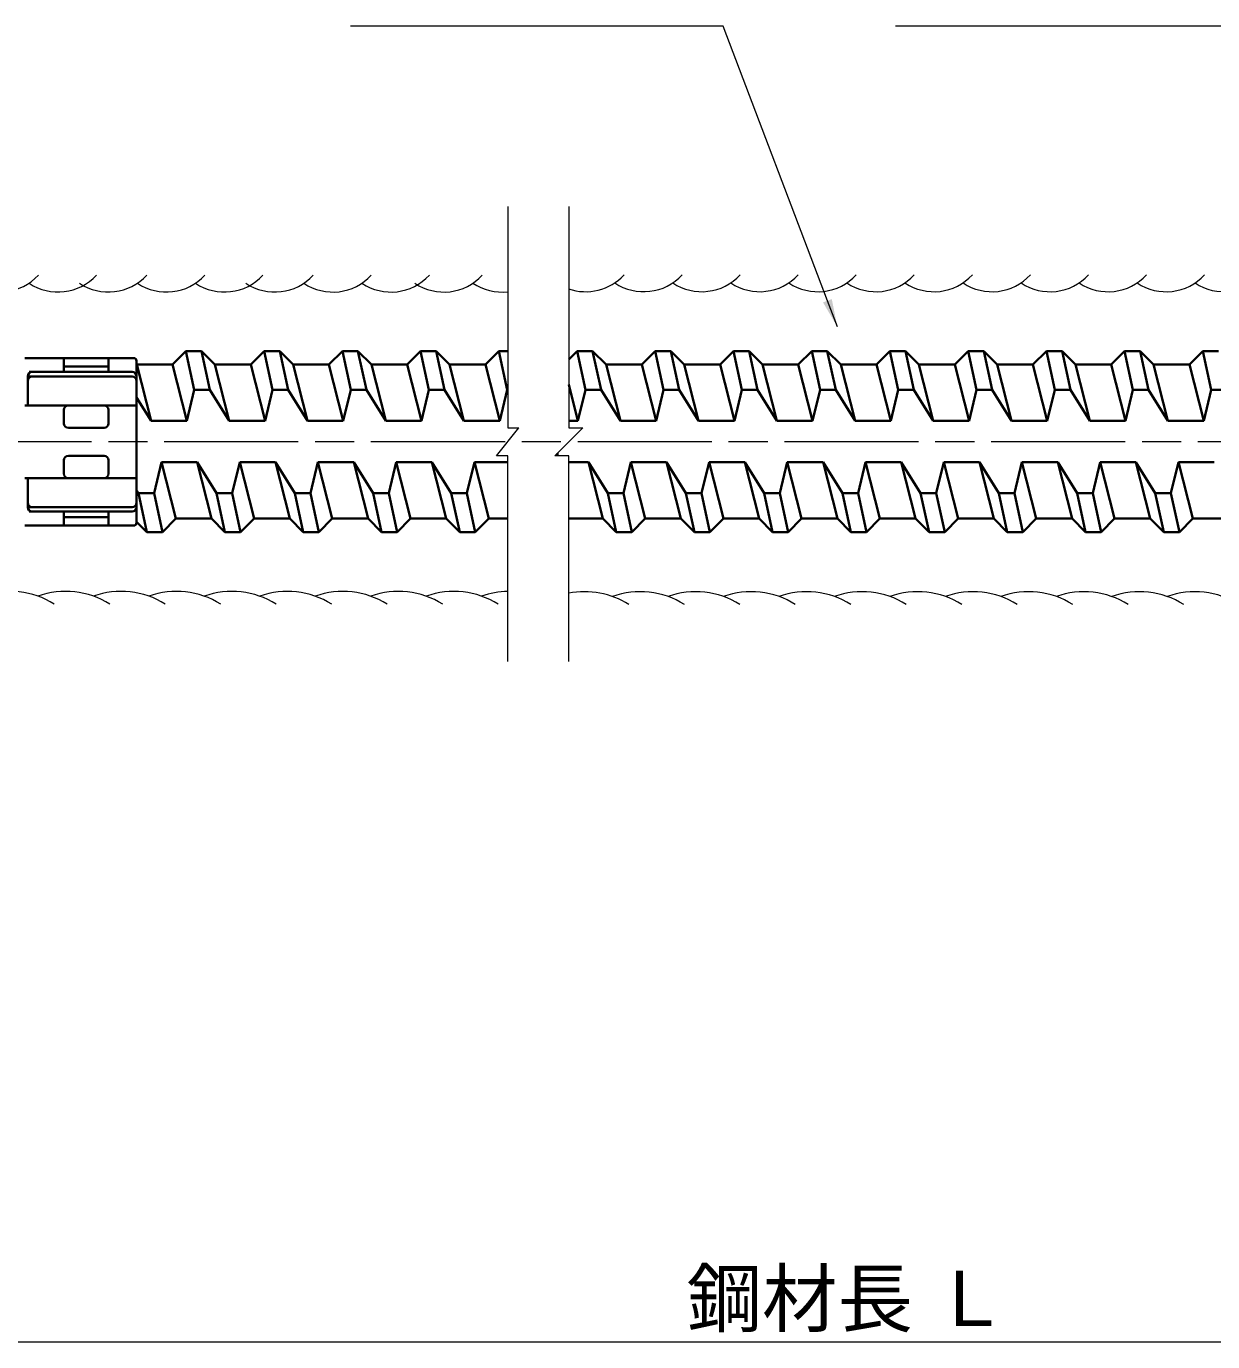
# Model space of a CAD drawing. Units: millimetres at full size, sheet at 1:2; details may follow other scales. Extents: x 2174 to 3856, y 1028 to 2216.
# Drawn here: x 2901.1 to 3113.5, y 1727.9 to 1963.3 of the extents above; entities that cross this region are included whole.
import ezdxf
from ezdxf.enums import TextEntityAlignment as Align

# ---------------------------------------------------------------- set-up
doc = ezdxf.new("R2010")
doc.units = ezdxf.units.MM
doc.header["$LTSCALE"] = 2
doc.linetypes.add('CHAIN', pattern=[18.5, 12, -1.5, 3.5, -1.5])
for name, color, linetype, lineweight in [('1外形線', 7, 'Continuous', 35), ('2細い実線', 3, 'Continuous', 20), ('4中心線', 1, 'CHAIN', 15), ('6寸法線', 4, 'Continuous', 13)]:
    doc.layers.add(name, color=color, linetype=linetype, lineweight=lineweight)
doc.styles.add('ＭＳ Ｐゴシック', font='')
doc.styles.get('ＭＳ Ｐゴシック').set_extended_font_data('MS PGothic')

# ---------------------------------------------------------------- blocks, each defined once
blk = doc.blocks.new('filled_arrow')
at = {"color": 0, "linetype": 'Continuous', "lineweight": -2}
blk.add_solid([(7.5, 1.25), (0, 0), (7.5, -1.25)], dxfattribs=at)

msp = doc.modelspace()

# ---------------------------------------------------------------- linework, layer by layer
at = {"layer": '1外形線'}
for p, q in [((2929.709, 1905.199), (2927.309, 1902.799)), ((2929.709, 1905.199), (2932.509, 1905.199)), ((2929.709, 1905.199), (2931.211, 1898.249)), ((2932.509, 1905.199), (2934.909, 1902.799)), ((2932.509, 1905.199), (2934.011, 1898.249)), ((2943.709, 1905.199), (2941.309, 1902.799)), ((2943.709, 1905.199), (2946.509, 1905.199)), ((2943.709, 1905.199), (2945.211, 1898.249)), ((2946.509, 1905.199), (2948.909, 1902.799)), ((2946.509, 1905.199), (2948.011, 1898.249)), ((2957.709, 1905.199), (2955.309, 1902.799)), ((2957.709, 1905.199), (2960.509, 1905.199)), ((2957.709, 1905.199), (2959.211, 1898.249)), ((2960.509, 1905.199), (2962.909, 1902.799)), ((2960.509, 1905.199), (2962.011, 1898.249)), ((2971.709, 1905.199), (2969.309, 1902.799)), ((2971.709, 1905.199), (2974.509, 1905.199)), ((2971.709, 1905.199), (2973.211, 1898.249)), ((2974.509, 1905.199), (2976.909, 1902.799)), ((2974.509, 1905.199), (2976.011, 1898.249)), ((2985.709, 1905.199), (2983.309, 1902.799)), ((2985.709, 1905.199), (2987.319, 1905.199)), ((2985.709, 1905.199), (2987.211, 1898.249)), ((2999.709, 1905.199), (2998.224, 1903.715)), ((2999.709, 1905.199), (3002.509, 1905.199)), ((2999.709, 1905.199), (3001.211, 1898.249)), ((3002.509, 1905.199), (3004.909, 1902.799)), ((3002.509, 1905.199), (3004.011, 1898.249)), ((3013.709, 1905.199), (3011.309, 1902.799)), ((3013.709, 1905.199), (3015.211, 1898.249)), ((3013.709, 1905.199), (3016.509, 1905.199)), ((3016.509, 1905.199), (3018.011, 1898.249)), ((3016.509, 1905.199), (3018.909, 1902.799)), ((3027.709, 1905.199), (3025.309, 1902.799)), ((3027.709, 1905.199), (3029.211, 1898.249)), ((3027.709, 1905.199), (3030.509, 1905.199)), ((3030.509, 1905.199), (3032.011, 1898.249)), ((3030.509, 1905.199), (3032.909, 1902.799)), ((3041.709, 1905.199), (3039.309, 1902.799)), ((3041.709, 1905.199), (3044.509, 1905.199)), ((3041.709, 1905.199), (3043.211, 1898.249)), ((3044.509, 1905.199), (3046.909, 1902.799)), ((3044.509, 1905.199), (3046.011, 1898.249)), ((3055.709, 1905.199), (3053.309, 1902.799)), ((3055.709, 1905.199), (3058.509, 1905.199)), ((3055.709, 1905.199), (3057.211, 1898.249)), ((3058.509, 1905.199), (3060.909, 1902.799)), ((3058.509, 1905.199), (3060.011, 1898.249)), ((3069.709, 1905.199), (3067.309, 1902.799)), ((3069.709, 1905.199), (3072.509, 1905.199)), ((3069.709, 1905.199), (3071.211, 1898.249)), ((3072.509, 1905.199), (3074.909, 1902.799)), ((3072.509, 1905.199), (3074.011, 1898.249)), ((3083.709, 1905.199), (3081.309, 1902.799)), ((3083.709, 1905.199), (3086.509, 1905.199)), ((3083.709, 1905.199), (3085.211, 1898.249)), ((3086.509, 1905.199), (3088.909, 1902.799)), ((3086.509, 1905.199), (3088.011, 1898.249)), ((3097.709, 1905.199), (3095.309, 1902.799)), ((3097.709, 1905.199), (3100.509, 1905.199)), ((3097.709, 1905.199), (3099.211, 1898.249)), ((3100.509, 1905.199), (3102.909, 1902.799)), ((3100.509, 1905.199), (3102.011, 1898.249)), ((3111.709, 1905.199), (3109.309, 1902.799)), ((3111.709, 1905.199), (3114.509, 1905.199)), ((3111.709, 1905.199), (3113.211, 1898.249)), ((2900.876, 1903.953), (2920.376, 1903.953)), ((2907.876, 1903.953), (2907.876, 1901.453)), ((2915.876, 1903.953), (2915.876, 1901.453)), ((2920.876, 1903.453), (2920.876, 1874.453)), ((2920.876, 1902.833), (2920.909, 1902.799)), ((2920.909, 1902.799), (2927.309, 1902.799)), ((2920.909, 1902.799), (2923.475, 1892.681)), ((2927.309, 1902.799), (2929.875, 1892.681)), ((2934.909, 1902.799), (2941.309, 1902.799)), ((2934.909, 1902.799), (2937.475, 1892.681)), ((2941.309, 1902.799), (2943.875, 1892.681)), ((2948.909, 1902.799), (2955.309, 1902.799)), ((2948.909, 1902.799), (2951.475, 1892.681)), ((2955.309, 1902.799), (2957.875, 1892.681)), ((2962.909, 1902.799), (2969.309, 1902.799)), ((2962.909, 1902.799), (2965.475, 1892.681)), ((2969.309, 1902.799), (2971.875, 1892.681)), ((2976.909, 1902.799), (2983.309, 1902.799)), ((2976.909, 1902.799), (2979.475, 1892.681)), ((2983.309, 1902.799), (2985.875, 1892.681)), ((3004.909, 1902.799), (3011.309, 1902.799)), ((3004.909, 1902.799), (3007.475, 1892.681)), ((3011.309, 1902.799), (3013.875, 1892.681)), ((3018.909, 1902.799), (3021.475, 1892.681)), ((3018.909, 1902.799), (3025.309, 1902.799)), ((3025.309, 1902.799), (3027.875, 1892.681)), ((3032.909, 1902.799), (3039.309, 1902.799)), ((3032.909, 1902.799), (3035.475, 1892.681)), ((3039.309, 1902.799), (3041.875, 1892.681)), ((3046.909, 1902.799), (3053.309, 1902.799)), ((3046.909, 1902.799), (3049.475, 1892.681)), ((3053.309, 1902.799), (3055.875, 1892.681)), ((3060.909, 1902.799), (3067.309, 1902.799)), ((3060.909, 1902.799), (3063.475, 1892.681)), ((3067.309, 1902.799), (3069.875, 1892.681)), ((3074.909, 1902.799), (3081.309, 1902.799)), ((3074.909, 1902.799), (3077.475, 1892.681)), ((3081.309, 1902.799), (3083.875, 1892.681)), ((3088.909, 1902.799), (3095.309, 1902.799)), ((3088.909, 1902.799), (3091.475, 1892.681)), ((3095.309, 1902.799), (3097.875, 1892.681)), ((3102.909, 1902.799), (3109.309, 1902.799)), ((3102.909, 1902.799), (3105.475, 1892.681)), ((3109.309, 1902.799), (3111.875, 1892.681)), ((2901.414, 1900.653), (2901.414, 1895.453)), ((2901.676, 1901.453), (2920.076, 1901.453)), ((2901.676, 1900.653), (2920.076, 1900.653)), ((2907.876, 1902.453), (2915.876, 1902.453)), ((2931.211, 1898.249), (2929.875, 1892.681)), ((2931.211, 1898.249), (2934.011, 1898.249)), ((2934.011, 1898.249), (2937.475, 1892.681)), ((2945.211, 1898.249), (2943.875, 1892.681)), ((2945.211, 1898.249), (2948.011, 1898.249)), ((2948.011, 1898.249), (2951.475, 1892.681)), ((2959.211, 1898.249), (2957.875, 1892.681)), ((2959.211, 1898.249), (2962.011, 1898.249)), ((2962.011, 1898.249), (2965.475, 1892.681)), ((2973.211, 1898.249), (2971.875, 1892.681)), ((2973.211, 1898.249), (2976.011, 1898.249)), ((2976.011, 1898.249), (2979.475, 1892.681)), ((2987.211, 1898.249), (2985.875, 1892.681)), ((2987.211, 1898.249), (2987.319, 1898.249)), ((2998.224, 1899.191), (2999.875, 1892.681)), ((3001.211, 1898.249), (2999.875, 1892.681)), ((3001.211, 1898.249), (3004.011, 1898.249)), ((3004.011, 1898.249), (3007.475, 1892.681)), ((3015.211, 1898.249), (3013.875, 1892.681)), ((3015.211, 1898.249), (3018.011, 1898.249)), ((3018.011, 1898.249), (3021.475, 1892.681)), ((3029.211, 1898.249), (3027.875, 1892.681)), ((3029.211, 1898.249), (3032.011, 1898.249)), ((3032.011, 1898.249), (3035.475, 1892.681)), ((3043.211, 1898.249), (3041.875, 1892.681)), ((3043.211, 1898.249), (3046.011, 1898.249)), ((3046.011, 1898.249), (3049.475, 1892.681)), ((3057.211, 1898.249), (3055.875, 1892.681)), ((3057.211, 1898.249), (3060.011, 1898.249)), ((3060.011, 1898.249), (3063.475, 1892.681)), ((3071.211, 1898.249), (3069.875, 1892.681)), ((3071.211, 1898.249), (3074.011, 1898.249)), ((3074.011, 1898.249), (3077.475, 1892.681)), ((3085.211, 1898.249), (3083.875, 1892.681)), ((3085.211, 1898.249), (3088.011, 1898.249)), ((3088.011, 1898.249), (3091.475, 1892.681)), ((3099.211, 1898.249), (3097.875, 1892.681)), ((3099.211, 1898.249), (3102.011, 1898.249)), ((3102.011, 1898.249), (3105.475, 1892.681)), ((3113.211, 1898.249), (3111.875, 1892.681)), ((3113.211, 1898.249), (3116.011, 1898.249)), ((2900.876, 1895.453), (2920.876, 1895.453)), ((2908.676, 1895.453), (2915.076, 1895.453)), ((2920.876, 1896.858), (2923.475, 1892.681)), ((2907.876, 1894.653), (2907.876, 1892.253)), ((2915.876, 1894.653), (2915.876, 1892.253)), ((2908.676, 1891.453), (2915.076, 1891.453)), ((2923.475, 1892.681), (2929.875, 1892.681)), ((2937.475, 1892.681), (2943.875, 1892.681)), ((2951.475, 1892.681), (2957.875, 1892.681)), ((2965.475, 1892.681), (2971.875, 1892.681)), ((2979.475, 1892.681), (2985.875, 1892.681)), ((2998.224, 1892.681), (2999.875, 1892.681)), ((3007.475, 1892.681), (3013.875, 1892.681)), ((3021.475, 1892.681), (3027.875, 1892.681)), ((3035.475, 1892.681), (3041.875, 1892.681)), ((3049.475, 1892.681), (3055.875, 1892.681)), ((3063.475, 1892.681), (3069.875, 1892.681)), ((3077.475, 1892.681), (3083.875, 1892.681)), ((3091.475, 1892.681), (3097.875, 1892.681)), ((3105.475, 1892.681), (3111.875, 1892.681)), ((2908.676, 1886.453), (2915.076, 1886.453)), ((2996.227, 1886.43), (2996.189, 1886.897)), ((2907.876, 1883.253), (2907.876, 1885.653)), ((2915.876, 1883.253), (2915.876, 1885.653)), ((2924.007, 1879.75), (2925.342, 1885.318)), ((2925.342, 1885.318), (2931.742, 1885.318)), ((2925.342, 1885.318), (2927.909, 1875.199)), ((2935.207, 1879.75), (2931.742, 1885.318)), ((2931.742, 1885.318), (2934.309, 1875.199)), ((2938.007, 1879.75), (2939.342, 1885.318)), ((2939.342, 1885.318), (2945.742, 1885.318)), ((2939.342, 1885.318), (2941.909, 1875.199)), ((2945.742, 1885.318), (2948.309, 1875.199)), ((2949.207, 1879.75), (2945.742, 1885.318)), ((2952.007, 1879.75), (2953.342, 1885.318)), ((2953.342, 1885.318), (2959.742, 1885.318)), ((2953.342, 1885.318), (2955.909, 1875.199)), ((2959.742, 1885.318), (2962.309, 1875.199)), ((2963.207, 1879.75), (2959.742, 1885.318)), ((2966.007, 1879.75), (2967.342, 1885.318)), ((2967.342, 1885.318), (2973.742, 1885.318)), ((2967.342, 1885.318), (2969.909, 1875.199)), ((2973.742, 1885.318), (2976.309, 1875.199)), ((2977.207, 1879.75), (2973.742, 1885.318)), ((2980.007, 1879.75), (2981.342, 1885.318)), ((2981.342, 1885.318), (2987.318, 1885.318)), ((2981.342, 1885.318), (2983.909, 1875.199)), ((2998.224, 1885.318), (3001.742, 1885.318)), ((3001.742, 1885.318), (3004.309, 1875.199)), ((3005.207, 1879.75), (3001.742, 1885.318)), ((3008.007, 1879.75), (3009.342, 1885.318)), ((3009.342, 1885.318), (3015.742, 1885.318)), ((3009.342, 1885.318), (3011.909, 1875.199)), ((3015.742, 1885.318), (3018.309, 1875.199)), ((3019.207, 1879.75), (3015.742, 1885.318)), ((3022.007, 1879.75), (3023.342, 1885.318)), ((3023.342, 1885.318), (3029.742, 1885.318)), ((3023.342, 1885.318), (3025.909, 1875.199)), ((3029.742, 1885.318), (3032.309, 1875.199)), ((3033.207, 1879.75), (3029.742, 1885.318)), ((3036.007, 1879.75), (3037.342, 1885.318)), ((3037.342, 1885.318), (3043.742, 1885.318)), ((3037.342, 1885.318), (3039.909, 1875.199)), ((3043.742, 1885.318), (3046.309, 1875.199)), ((3047.207, 1879.75), (3043.742, 1885.318)), ((3050.007, 1879.75), (3051.342, 1885.318)), ((3051.342, 1885.318), (3057.742, 1885.318)), ((3051.342, 1885.318), (3053.909, 1875.199)), ((3057.742, 1885.318), (3060.309, 1875.199)), ((3061.207, 1879.75), (3057.742, 1885.318)), ((3064.007, 1879.75), (3065.342, 1885.318)), ((3065.342, 1885.318), (3071.742, 1885.318)), ((3065.342, 1885.318), (3067.909, 1875.199)), ((3071.742, 1885.318), (3074.309, 1875.199)), ((3075.207, 1879.75), (3071.742, 1885.318)), ((3078.007, 1879.75), (3079.342, 1885.318)), ((3079.342, 1885.318), (3085.742, 1885.318)), ((3079.342, 1885.318), (3081.909, 1875.199)), ((3089.207, 1879.75), (3085.742, 1885.318)), ((3085.742, 1885.318), (3088.309, 1875.199)), ((3092.007, 1879.75), (3093.342, 1885.318)), ((3093.342, 1885.318), (3099.742, 1885.318)), ((3093.342, 1885.318), (3095.909, 1875.199)), ((3099.742, 1885.318), (3102.309, 1875.199)), ((3103.207, 1879.75), (3099.742, 1885.318)), ((3106.007, 1879.75), (3107.342, 1885.318)), ((3107.342, 1885.318), (3113.742, 1885.318)), ((3107.342, 1885.318), (3109.909, 1875.199)), ((2900.876, 1882.453), (2920.876, 1882.453)), ((2901.414, 1877.253), (2901.414, 1882.453)), ((2908.676, 1882.453), (2915.076, 1882.453)), ((2921.207, 1879.75), (2920.876, 1880.283)), ((2921.207, 1879.75), (2922.709, 1872.799)), ((2921.207, 1879.75), (2924.007, 1879.75)), ((2924.007, 1879.75), (2925.509, 1872.799)), ((2935.207, 1879.75), (2938.007, 1879.75)), ((2935.207, 1879.75), (2936.709, 1872.799)), ((2938.007, 1879.75), (2939.509, 1872.799)), ((2949.207, 1879.75), (2950.709, 1872.799)), ((2949.207, 1879.75), (2952.007, 1879.75)), ((2952.007, 1879.75), (2953.509, 1872.799)), ((2963.207, 1879.75), (2964.709, 1872.799)), ((2963.207, 1879.75), (2966.007, 1879.75)), ((2966.007, 1879.75), (2967.509, 1872.799)), ((2977.207, 1879.75), (2978.709, 1872.799)), ((2977.207, 1879.75), (2980.007, 1879.75)), ((2980.007, 1879.75), (2981.509, 1872.799)), ((3005.207, 1879.75), (3006.709, 1872.799)), ((3005.207, 1879.75), (3008.007, 1879.75)), ((3008.007, 1879.75), (3009.509, 1872.799)), ((3019.207, 1879.75), (3020.709, 1872.799)), ((3019.207, 1879.75), (3022.007, 1879.75)), ((3022.007, 1879.75), (3023.509, 1872.799)), ((3033.207, 1879.75), (3034.709, 1872.799)), ((3033.207, 1879.75), (3036.007, 1879.75)), ((3036.007, 1879.75), (3037.509, 1872.799)), ((3047.207, 1879.75), (3048.709, 1872.799)), ((3047.207, 1879.75), (3050.007, 1879.75)), ((3050.007, 1879.75), (3051.509, 1872.799)), ((3061.207, 1879.75), (3062.709, 1872.799)), ((3061.207, 1879.75), (3064.007, 1879.75)), ((3064.007, 1879.75), (3065.509, 1872.799)), ((3075.207, 1879.75), (3076.709, 1872.799)), ((3075.207, 1879.75), (3078.007, 1879.75)), ((3078.007, 1879.75), (3079.509, 1872.799)), ((3089.207, 1879.75), (3092.007, 1879.75)), ((3089.207, 1879.75), (3090.709, 1872.799)), ((3092.007, 1879.75), (3093.509, 1872.799)), ((3103.207, 1879.75), (3104.709, 1872.799)), ((3103.207, 1879.75), (3106.007, 1879.75)), ((3106.007, 1879.75), (3107.509, 1872.799)), ((2901.676, 1877.253), (2920.076, 1877.253)), ((2901.676, 1876.453), (2920.076, 1876.453)), ((2907.876, 1876.453), (2907.876, 1873.953)), ((2907.876, 1875.453), (2915.876, 1875.453)), ((2915.876, 1876.453), (2915.876, 1873.953)), ((2922.709, 1872.799), (2920.876, 1874.633)), ((2925.509, 1872.799), (2927.909, 1875.199)), ((2927.909, 1875.199), (2934.309, 1875.199)), ((2936.709, 1872.799), (2934.309, 1875.199)), ((2939.509, 1872.799), (2941.909, 1875.199)), ((2941.909, 1875.199), (2948.309, 1875.199)), ((2950.709, 1872.799), (2948.309, 1875.199)), ((2953.509, 1872.799), (2955.909, 1875.199)), ((2955.909, 1875.199), (2962.309, 1875.199)), ((2964.709, 1872.799), (2962.309, 1875.199)), ((2967.509, 1872.799), (2969.909, 1875.199)), ((2969.909, 1875.199), (2976.309, 1875.199)), ((2978.709, 1872.799), (2976.309, 1875.199)), ((2981.509, 1872.799), (2983.909, 1875.199)), ((2983.909, 1875.199), (2987.318, 1875.199)), ((2998.223, 1875.199), (3004.309, 1875.199)), ((3006.709, 1872.799), (3004.309, 1875.199)), ((3009.509, 1872.799), (3011.909, 1875.199)), ((3011.909, 1875.199), (3018.309, 1875.199)), ((3020.709, 1872.799), (3018.309, 1875.199)), ((3023.509, 1872.799), (3025.909, 1875.199)), ((3025.909, 1875.199), (3032.309, 1875.199)), ((3034.709, 1872.799), (3032.309, 1875.199)), ((3037.509, 1872.799), (3039.909, 1875.199)), ((3039.909, 1875.199), (3046.309, 1875.199)), ((3048.709, 1872.799), (3046.309, 1875.199)), ((3051.509, 1872.799), (3053.909, 1875.199)), ((3053.909, 1875.199), (3060.309, 1875.199)), ((3062.709, 1872.799), (3060.309, 1875.199)), ((3065.509, 1872.799), (3067.909, 1875.199)), ((3067.909, 1875.199), (3074.309, 1875.199)), ((3076.709, 1872.799), (3074.309, 1875.199)), ((3079.509, 1872.799), (3081.909, 1875.199)), ((3081.909, 1875.199), (3088.309, 1875.199)), ((3090.709, 1872.799), (3088.309, 1875.199)), ((3093.509, 1872.799), (3095.909, 1875.199)), ((3095.909, 1875.199), (3102.309, 1875.199)), ((3104.709, 1872.799), (3102.309, 1875.199)), ((3107.509, 1872.799), (3109.909, 1875.199)), ((3109.909, 1875.199), (3116.309, 1875.199)), ((2900.876, 1873.953), (2920.376, 1873.953)), ((2922.709, 1872.799), (2925.509, 1872.799)), ((2936.709, 1872.799), (2939.509, 1872.799)), ((2950.709, 1872.799), (2953.509, 1872.799)), ((2964.709, 1872.799), (2967.509, 1872.799)), ((2978.709, 1872.799), (2981.509, 1872.799)), ((3006.709, 1872.799), (3009.509, 1872.799)), ((3020.709, 1872.799), (3023.509, 1872.799)), ((3034.709, 1872.799), (3037.509, 1872.799)), ((3048.709, 1872.799), (3051.509, 1872.799)), ((3062.709, 1872.799), (3065.509, 1872.799)), ((3076.709, 1872.799), (3079.509, 1872.799)), ((3090.709, 1872.799), (3093.509, 1872.799)), ((3104.709, 1872.799), (3107.509, 1872.799))]:
    msp.add_line(p, q, dxfattribs=at)
for centre, radius, start, end in [((2920.376, 1903.453), 0.5, 0, 90), ((2902.214, 1900.653), 0.8, 90, 180), ((2902.214, 1899.853), 0.8, 90, 180), ((2920.076, 1900.653), 0.8, 0, 90), ((2920.076, 1899.853), 0.8, 0, 90), ((2908.676, 1894.653), 0.8, 90, 180), ((2915.076, 1894.653), 0.8, 0, 90), ((2908.676, 1892.253), 0.8, 180, 270), ((2915.076, 1892.253), 0.8, 270, 0), ((2908.676, 1885.653), 0.8, 90, 180), ((2915.076, 1885.653), 0.8, 0, 90), ((2908.676, 1883.253), 0.8, 180, 270), ((2915.076, 1883.253), 0.8, 270, 0), ((2902.214, 1878.053), 0.8, 180, 270), ((2902.214, 1877.253), 0.8, 180, 270), ((2920.076, 1878.053), 0.8, 270, 0), ((2920.076, 1877.253), 0.8, 270, 0), ((2920.376, 1874.453), 0.5, 270, 0)]:
    msp.add_arc(centre, radius, start, end, dxfattribs=at)
at = {"layer": '2細い実線'}
for p, q in [((2987.32, 1931.086), (2987.318, 1891.446)), ((2998.225, 1931.086), (2998.224, 1891.446)), ((2985.318, 1886.43), (2989.318, 1891.447)), ((2987.318, 1891.446), (2989.318, 1891.447)), ((2995.724, 1886.43), (3000.724, 1891.446)), ((2998.224, 1891.446), (3000.724, 1891.446)), ((2987.318, 1886.43), (2985.318, 1886.43)), ((2987.317, 1849.639), (2987.318, 1886.43)), ((2998.224, 1886.43), (2995.724, 1886.43)), ((2998.223, 1849.639), (2998.224, 1886.43))]:
    msp.add_line(p, q, dxfattribs=at)
for centre, radius, start, end in [((2896.445, 1925.133), 9.363, 236.29836, 317.16495), ((2906.835, 1925.132), 9.363, 236.29836, 317.16495), ((2915.845, 1925.131), 9.363, 236.29836, 317.16495), ((2926.235, 1925.13), 9.363, 236.29836, 317.16495), ((2936.625, 1925.13), 9.363, 236.29836, 317.16495), ((2945.635, 1925.129), 9.363, 236.29836, 317.16495), ((2956.025, 1925.128), 9.363, 236.29836, 317.16495), ((2966.416, 1925.128), 9.363, 236.29836, 317.16495), ((2975.885, 1925.126), 9.363, 236.29836, 317.16495), ((2986.276, 1925.126), 9.363, 236.29836, 276.39753), ((3001.256, 1925.189), 9.363, 250.70281, 317.16495), ((3011.646, 1925.189), 9.363, 236.29836, 317.16495), ((3022.036, 1925.188), 9.363, 236.29836, 317.16495), ((3032.426, 1925.188), 9.363, 236.29836, 317.16495), ((3042.816, 1925.187), 9.363, 236.29836, 317.16495), ((3053.206, 1925.187), 9.363, 236.29836, 317.16495), ((3063.597, 1925.186), 9.363, 236.29836, 317.16495), ((3073.986, 1925.186), 9.363, 236.29836, 317.16495), ((3084.376, 1925.185), 9.363, 236.29836, 317.16495), ((3094.766, 1925.185), 9.363, 236.29836, 317.16495), ((3105.156, 1925.184), 9.363, 236.29836, 317.16495), ((3115.546, 1925.184), 9.363, 236.29836, 317.16495), ((2898.237, 1847.226), 14.948, 58.00506, 109.39786), ((2908.167, 1847.225), 14.948, 58.00506, 109.39786), ((2918.097, 1847.225), 14.948, 58.00506, 109.39786), ((2928.027, 1847.224), 14.948, 58.00506, 109.39786), ((2937.957, 1847.223), 14.948, 58.00506, 109.39786), ((2947.887, 1847.222), 14.948, 58.00506, 109.39786), ((2957.817, 1847.221), 14.948, 58.00506, 109.39786), ((2967.747, 1847.221), 14.948, 58.00506, 109.39786), ((2977.677, 1847.22), 14.948, 58.00506, 109.39786), ((2987.607, 1847.219), 14.948, 91.10772, 109.39786), ((3001.067, 1847.165), 14.948, 58.00506, 100.96483), ((3010.997, 1847.166), 14.948, 58.00506, 109.39786), ((3020.928, 1847.166), 14.948, 58.00506, 109.39786), ((3030.858, 1847.167), 14.948, 58.00506, 109.39786), ((3040.788, 1847.166), 14.948, 58.00506, 109.39786), ((3050.718, 1847.166), 14.948, 58.00506, 109.39786), ((3060.648, 1847.166), 14.948, 58.00506, 109.39786), ((3070.578, 1847.166), 14.948, 58.00506, 109.39786), ((3080.508, 1847.166), 14.948, 58.00506, 109.39786), ((3090.438, 1847.165), 14.948, 58.00506, 109.39786), ((3100.368, 1847.165), 14.948, 58.00506, 109.39786), ((3110.298, 1847.165), 14.948, 58.00506, 109.39786)]:
    msp.add_arc(centre, radius, start, end, dxfattribs=at)
at = {"layer": '4中心線'}
msp.add_line((3763.831, 1888.953), (2326.108, 1888.953), dxfattribs=at)
at = {"layer": '6寸法線'}
msp.add_line((2400.135, 1727.871), (3708.109, 1727.871), dxfattribs=at)
for points in [[(3046.299, 1909.526), (3044.522, 1914.2), (3025.839, 1963.33), (2959.143, 1963.33)], [(3233.793, 1904.99), (3232.016, 1909.664), (3211.608, 1963.33), (3056.71, 1963.33)]]:
    msp.add_lwpolyline(points, dxfattribs=at)

# ---------------------------------------------------------------- block references
at = {"layer": '6寸法線', "xscale": 0.667, "yscale": 0.667, "rotation": 110.8}
msp.add_blockref('filled_arrow', (3046.299, 1909.526), dxfattribs=at)

# ---------------------------------------------------------------- texts
at = {"layer": '6寸法線', "style": 'ＭＳ Ｐゴシック'}
msp.add_text('鋼材長 Ｌ', height=9.897, dxfattribs=at).set_placement((3048.135, 1735.604), align=Align.MIDDLE_CENTER)

doc.saveas('drawing.dxf')
